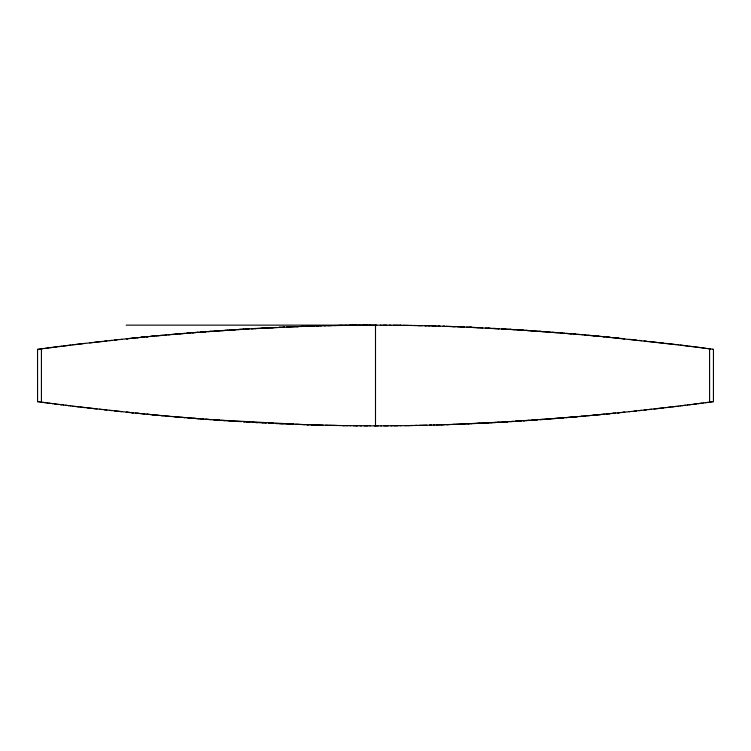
<?xml version="1.0" encoding="UTF-8"?>
<svg xmlns="http://www.w3.org/2000/svg" width="751" height="751" viewBox="0 0 751 751"><rect width="100%" height="100%" fill="white"/><g stroke="black" fill="none" stroke-linecap="round" stroke-linejoin="round"><path stroke-width="1.13" d="M38.198 349.253L37.55 349.337L37.569 401.663M37.785 349.309L40.423 348.952M710.577 402.048L712.971 401.729M712.802 401.747L713.375 401.672M39.775 349.037L41.117 348.868M40.535 348.943L42.713 348.652M45.708 348.267L41.418 348.821L41.418 402.179L45.708 402.733M705.292 402.733L709.883 402.132M706.438 402.583L708.287 402.348M711.225 401.963L709.592 402.17L709.582 348.821L707.395 348.539M45.576 348.276L62.014 346.183M46.656 348.145L48.975 347.844M699.481 403.484L702.025 403.156M703.218 403.005L698.12 403.662M703.114 403.015L705.424 402.724M50.073 347.694L52.288 347.413M52.88 347.337L57.236 346.784M696.721 403.841L693.764 404.216M698.712 403.587L691.981 404.442M58.785 346.587L60.371 346.389M688.986 404.817L690.629 404.611M692.215 404.413L687.296 405.024M61.291 346.277L72.894 344.84M63.582 345.986L68.21 345.413M683.795 405.456L685.569 405.24M687.418 405.014L681.983 405.681M69.017 345.319L70.876 345.094M678.106 406.16L680.453 405.869M680.124 405.906L682.79 405.587M72.781 344.859L80 343.986M74.724 344.625L85.032 343.395M676.275 406.375L668.108 407.352M675.75 406.441L678.219 406.141M80.789 343.892L82.892 343.648M671 407.014L665.968 407.605M672.267 406.854L674.295 406.62M84.797 343.423L122 339.283M654.018 408.985L666.203 407.577M89.641 342.86L92.082 342.578M663.79 407.859L629 411.717M94.523 342.296L101.92 341.461M649.08 409.539L651.558 409.267M104.408 341.179L106.895 340.907M644.105 410.093L646.592 409.821M109.393 340.635L111.908 340.363M639.092 410.637L641.607 410.365M114.424 340.09L116.94 339.818M634.06 411.182L636.576 410.91M121.484 339.339L127.332 338.729M126.234 338.842L127.398 338.72M623.602 412.28L624.813 412.158M629.516 411.661L618.514 412.797L619.979 412.656M126.919 338.767L138.175 337.631M127.088 338.748L133.462 338.1M621.321 412.515L624.081 412.233M132.204 338.232L138.513 337.593M612.825 413.369L615.689 413.088M617.472 412.909L618.758 412.778L584.982 415.998M137.349 337.706L147.712 336.692M140.54 337.396L142.099 337.237M608.901 413.763L610.141 413.641M611.38 413.519L613.858 413.266M141.967 337.255L142.699 337.18M141.075 337.34L144.596 336.992M145.844 336.88L147.102 336.758M606.029 414.036L607.653 413.885M606.996 413.942L609.925 413.66M146.558 336.805L148.36 336.636M146.961 336.767L152.922 336.204M150.707 336.41L151.58 336.326M599.42 414.674L600.293 414.59M604.039 414.233L597.58 414.843M603.635 414.27L604.442 414.195M149.956 336.486L161.089 335.444M152.153 336.27L154.687 336.035M598.021 414.805L591.872 415.378M155.964 335.913L166.018 335.002M593.759 415.2L595.036 415.087M160.761 335.472L163.389 335.237M587.338 415.791L590.239 415.528M164.891 335.096L166.957 334.918M165.408 335.049L169.069 334.73M168.825 334.749L170.12 334.636M580.861 416.364L581.931 416.27M581.527 416.307L584.043 416.082M586.109 415.904L579.181 416.514M168.599 334.768L197.917 332.336M171.219 334.542L176.588 334.073M576.327 416.758L577.594 416.655M579.706 416.467L549.779 418.917M175.33 334.186L177.94 333.96M575.369 416.843L568.469 417.425M574.412 416.927L577.059 416.702M179.038 333.866L180.193 333.773M179.245 333.848L182.531 333.575M181.883 333.622L184.558 333.406M566.442 417.594L569.098 417.378M570.431 417.265L571.962 417.134M183.854 333.463L184.511 333.406M186.107 333.275L191.111 332.871M562.461 417.922L563.851 417.809M565.832 417.65L567.287 417.528M187.224 333.181L189.89 332.965M558.434 418.241L563.776 417.819M192.247 332.777L193.767 332.665M192.566 332.759L196.039 332.477M554.576 418.551L557.495 418.316M558.753 418.223L503.639 422.015L452.909 424.418M197.091 332.402L198.611 332.28M195.288 332.543L247.361 328.985L298.091 326.582M199.916 332.186L201.221 332.083M200.592 332.13L203.268 331.923M202.535 331.98L205.943 331.726M205.098 331.792L205.774 331.735M547.732 419.077L541.762 419.518M547.141 419.114L550.408 418.87M207.783 331.585L210.609 331.379M540.391 419.621L542.551 419.462M208.628 331.529L211.313 331.332M210.374 331.398L216.682 330.947M536.242 419.912L537.725 419.809M539.687 419.668L542.372 419.471M214.758 331.088L223.291 330.496M217.574 330.891L218.992 330.787M531.624 420.241L534.834 420.016M534.318 420.053L537.003 419.865M527.709 420.504L529.981 420.353M531.924 420.222L532.891 420.147M222.071 330.581L226.211 330.299M224.765 330.393L227.675 330.205M523.325 420.795L524.789 420.701M523.541 420.785L527.071 420.551M526.235 420.607L528.929 420.419M227.459 330.215L232.134 329.914M520.255 421.001L521.851 420.898M230.163 330.036L235.579 329.689L233.636 329.811M516.35 421.245L515.374 421.311L518.866 421.086M518.134 421.133L520.837 420.964M236.678 329.623L243.709 329.201M511.253 421.564L513.421 421.433M238.283 329.52L240.996 329.36M509.713 421.658L512.717 421.48M242.845 329.248L249.351 328.863M245.69 329.079L247.933 328.947M503.067 422.053L504.597 421.959L500.664 422.184M503.433 422.034L507.545 421.79M506.587 421.846L508.155 421.752M251.313 328.76L252.477 328.694M251.857 328.722L255.941 328.497M255.256 328.534L256.241 328.487M494.759 422.513L499.143 422.278M497.369 422.372L499.687 422.24M254.58 328.572L265.478 327.999M490.976 422.719L495.416 422.484M493.698 422.578L496.42 422.428M261.752 328.187L265.525 327.999M488.826 422.832L474.585 423.526M487.859 422.879L492.14 422.653M265.122 328.018L268.924 327.83M484.526 423.048L488.244 422.86M268.21 327.868L272.36 327.661M270.942 327.727L273.674 327.605M272.491 327.661L276.33 327.474M477.326 423.395L480.058 423.273M275.72 327.502L276.199 327.483M471.299 423.677L475.167 423.498M279.006 327.361L280.367 327.295M279.147 327.352L284.629 327.117M469.112 423.771L463.63 424.005M468.108 423.817L471.853 423.648M283.146 327.173L284.563 327.117M287.445 326.995L288.919 326.938M286.478 327.032L290.412 326.873M460.588 424.127L462.081 424.062M464.522 423.968L452.665 424.428M290.111 326.892L298.335 326.572M296.57 326.638L298.156 326.582M297.443 326.61L302.587 326.422M301.085 326.478L303.836 326.385M447.164 424.615L453.557 424.39M301.17 326.469L307.131 326.272M448.413 424.578L433.421 425.038M446.066 424.653L449.83 424.531M306.352 326.3L317.579 325.962M441.672 424.794L444.648 424.7M308.952 326.216L313.026 326.094M311.468 326.141L314.829 326.037M436.171 424.963L442.048 424.784M316.781 325.981L319.231 325.915M316.349 325.99L321.325 325.859M429.675 425.141L431.769 425.085M429.966 425.132L434.651 425.01M320.339 325.887L325.84 325.746M430.661 425.113L415.678 425.46M324.16 325.784L336.317 325.521M426.84 425.216L419.02 425.395M327.68 325.699L331.98 325.605M414.683 425.479L417.171 425.432M334.111 325.568L346.277 325.352M416.889 425.432L400.339 425.704M338.504 325.483L341.048 325.436M339.621 325.465L342.925 325.408M408.075 425.592L412.496 425.517M404.723 425.648L408.619 425.582M345.141 325.371L350.661 325.296M349.666 325.314L353.421 325.267M350.032 325.305L360.011 325.202M400.968 425.695L390.905 425.798M353.083 325.267L356.913 325.23M394.087 425.77L397.917 425.733M358.94 325.211L370.384 325.155M392.06 425.789L380.673 425.845M362.911 325.183L367.22 325.164M383.78 425.836L388.089 425.817M369.473 325.155L381.02 325.155M369.98 425.845L381.527 425.845M126.187 325.145L376.786 325.145M374.214 425.855L378.26 425.855M380.335 325.155L390.905 325.202M370.327 425.845L360.095 425.798M383.132 325.164L386.859 325.183M364.141 425.817L367.868 425.836M389.3 325.192L400.968 325.305M361.7 425.808L350.032 425.695M393.308 325.221L401.034 325.305M356.537 425.761L357.692 425.779M353.421 425.733L356.913 425.77M400.199 325.296L411.379 325.465L409.952 325.436M350.661 425.704L339.621 425.535M403.099 325.333L408.619 325.418M342.381 425.582L347.901 425.667M342.925 425.592L344.042 425.61M411.032 325.455L415.678 325.54M340.175 425.545L311.712 424.869M414.13 325.512L425.451 325.756M333.829 425.432L336.87 425.488M419.02 325.605L422.4 325.681M416.889 325.568L419.649 325.624M328.6 425.319L334.111 425.432M325.549 425.244L327.68 425.301M425.16 325.746L429.966 325.868M424.944 325.737L426.84 325.784M427.91 325.812L439.532 326.141M323.09 425.188L310.98 424.85M431.769 325.915L436.171 326.037M437.974 326.094L440.02 326.15M438.922 326.122L444.423 326.291M307.131 424.728L312.078 424.878M306.577 424.709L309.328 424.794M443.869 326.272L461.734 326.92M442.959 326.244L444.648 326.3M302.587 424.578L308.041 424.756M446.066 326.347L449.915 326.478M304.934 424.653L213.275 419.809M452.665 326.572L455.406 326.676M449.83 326.469L454.43 326.638M297.443 424.39L301.17 424.531M295.594 424.324L298.335 424.428M291.923 424.184L293.453 424.24M457.246 326.741L463.63 326.995M288.919 424.062L293.754 424.259M287.37 424.005L290.111 424.108L275.833 423.498M462.081 326.938L519.251 329.933L575.933 334.204M460.898 326.892L464.522 327.032M466.437 327.117L471.656 327.342M279.344 423.658L282.892 423.817M470.633 327.295L475.167 327.502M469.112 327.229L471.853 327.352M276.33 423.526L277.663 423.583M474.67 327.474L478.209 327.643M272.463 423.339L273.74 423.404M477.326 327.605L482.79 327.868M268.924 423.17L273.674 423.395M268.21 423.132L270.942 423.273M265.122 422.982L266.474 423.048M488.244 328.14L490.976 328.281M485.475 327.999L489.248 328.187M262.174 422.832L265.525 423.001M263.141 422.879L255.584 422.484M492.158 328.347L495.416 328.516M495.059 328.497L499.143 328.722M493.773 328.431L496.42 328.572M255.941 422.503L257.227 422.569M251.857 422.278L257.302 422.578M252.477 422.306L253.631 422.372M501.649 328.863L502.635 328.919M497.716 328.647L498.702 328.703M248.365 422.081L250.336 422.184M504.597 329.041L510.483 329.389M501.846 328.882L505.31 329.079M246.422 421.968L249.135 422.118M243.709 421.799L247.567 422.034M243.455 421.79L244.676 421.865M512.717 329.52L523.541 330.215M510.004 329.36L514.322 329.623M509.713 329.342L511.253 329.436M237.579 421.433L241.287 421.658M238.283 421.48L232.134 421.086M521.851 330.102L523.325 330.205M518.134 329.867L520.837 330.036M229.149 420.898L232.866 421.133M230.163 420.964L223.929 420.551M524.789 330.299L536.242 331.088M223.291 420.504L224.746 420.607L221.019 420.353M526.235 330.393L528.929 330.581M530.957 330.712L533.426 330.891M219.076 420.222L220.043 420.288M219.376 420.241L214.758 419.912M537.003 331.135L540.391 331.379M216.767 420.053L187.224 417.819M542.372 331.529L548.465 331.98M543.217 331.585L539.687 331.332L540.626 331.398M208.449 419.462L211.313 419.668M205.943 419.274L209.238 419.518M547.901 331.942L548.577 331.989M205.774 419.265L207.107 419.358M202.423 419.011L203.859 419.114M552.576 332.299L553.243 332.346M547.732 331.923L551.084 332.186M200.592 418.87L203.268 419.077M197.917 418.664L201.221 418.917M554.961 332.477L558.434 332.759M552.389 332.28L555.759 332.543M198.611 418.72L171.294 416.467M193.505 418.316L196.424 418.551M559.889 332.871L561.87 333.031M189.13 417.969L189.787 418.025M561.11 332.965L564.893 333.275M561.232 332.984L562.461 333.078M184.511 417.594L185.168 417.65M568.469 333.575L571.755 333.848M566.489 333.406L569.117 333.622M566.094 333.378L567.287 333.472M181.902 417.378L184.906 417.622M182.531 417.425L175.631 416.843M573.06 333.96L575.369 334.157M570.431 333.735L571.089 333.791M577.059 334.298L579.781 334.542M574.412 334.073L582.4 334.768M575.022 334.129L575.67 334.186M173.406 416.655L176.588 416.927M581.931 334.73L585.592 335.049M171.819 416.514L165.408 415.951M169.473 416.307L164.891 415.904M587.611 335.237L590.239 335.472M584.982 335.002L588.746 335.34M584.043 334.918L586.109 335.096M166.018 415.998L132.204 412.768M160.761 415.528L163.662 415.791M594.961 335.913L588.634 335.331M589.91 335.444L601.044 336.486M160.874 415.538L162.366 415.669M159.128 415.378L146.961 414.233M596.313 336.035L598.847 336.27M593.759 335.8L595.036 335.913M152.153 414.73L153.42 414.843M598.078 336.204L604.039 336.767M606.404 336.992L607.653 337.115M603.288 336.692L678.219 344.859M602.64 336.636L605.156 336.88M147.102 414.242L148.36 414.364M143.347 413.885L144.971 414.036M608.301 337.18L610.46 337.396M606.996 337.058L609.925 337.34M140.859 413.641L144.004 413.942M138.381 413.397L139.62 413.519M618.514 338.203L612.487 337.593M137.142 413.266L138.513 413.407M135.311 413.088L138.175 413.369M617.538 338.1L624.081 338.767M617.472 338.091L618.026 338.147M131.021 412.656L133.528 412.909M132.486 412.797L80 407.014M128.599 412.402L129.81 412.534M623.602 338.72L624.766 338.842M126.919 412.233L129.679 412.515M126.187 412.158L127.595 412.299M629 339.283L636.576 340.09M122 411.717L114.424 410.91M639.092 340.363L641.607 340.635M109.393 410.365L111.908 410.637M644.105 340.907L646.592 341.179M104.408 409.821L106.895 410.093M649.08 341.461L656.477 342.296M99.442 409.267L101.92 409.539M96.982 408.985L87.219 407.859M658.918 342.578L663.781 343.141M665.968 343.395L670.211 343.892M85.032 407.605L74.724 406.375M671 343.986L673.384 344.277M674.295 344.38L676.275 344.625M76.705 406.62L78.733 406.854M72.781 406.141L75.25 406.441M680.124 345.094L683.795 345.544M678.106 344.84L689.709 346.277M70.547 405.869L72.894 406.16M68.21 405.587L70.876 405.906M685.109 345.704L687.418 345.986M69.017 405.681L63.582 405.014M65.431 405.24L67.205 405.456M694.243 346.849L688.986 346.183M690.629 346.389L692.215 346.587M63.704 405.024L58.785 404.413M60.371 404.611L62.014 404.817M56.757 404.151L59.019 404.442M695.266 346.971L699.481 347.516M693.764 346.784L700.927 347.694M57.236 404.216L52.288 403.587M54.279 403.841L55.734 404.029M702.025 347.844L704.344 348.145M700.777 347.675L705.424 348.276M52.88 403.662L46.656 402.855M48.975 403.156L50.223 403.325M708.287 348.652L710.465 348.943M705.292 348.267L707.451 348.548M45.576 402.724L47.886 403.015M42.713 402.348L44.562 402.583M712.802 349.253L713.45 349.337L713.431 401.663M713.215 349.309L709.883 348.868M41.117 402.132L41.878 402.236M39.775 401.963L41.408 402.17M38.029 401.729L39.794 401.963M37.625 401.672L38.198 401.747M375.5 325.145L375.5 425.855"/></g></svg>
